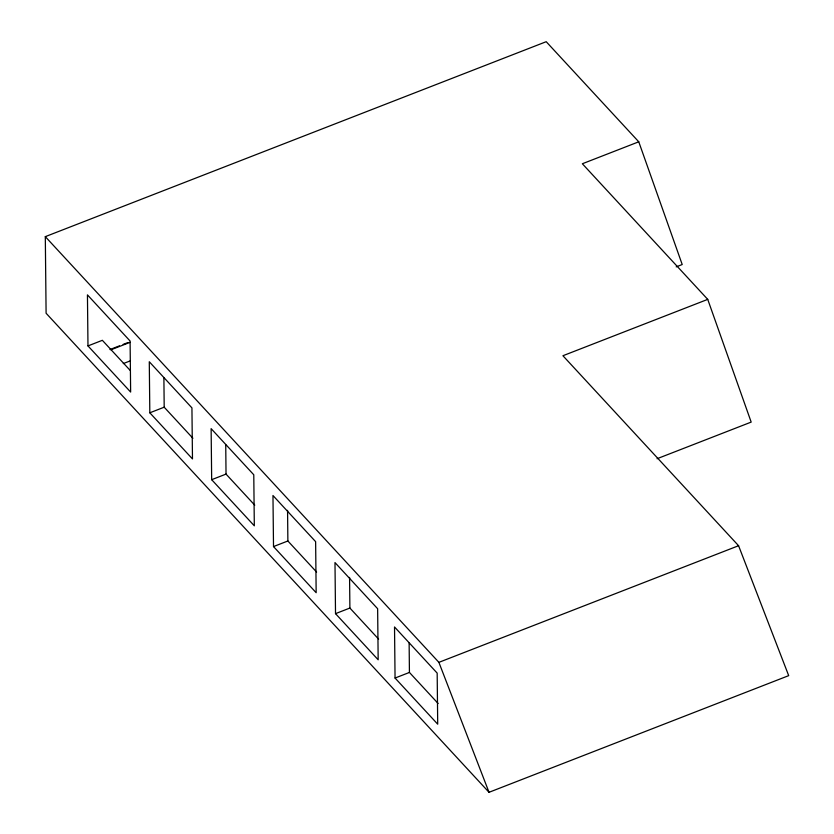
<?xml version="1.0" encoding="UTF-8"?>
<svg xmlns="http://www.w3.org/2000/svg" width="834" height="834" viewBox="0 0 834 834"><rect width="100%" height="100%" fill="white"/><g stroke="black" fill="none" stroke-linecap="round" stroke-linejoin="round"><path stroke-width="1.25" d="M657.056 458.731L751.184 422.098L707.732 299.375L562.929 355.732L738.58 545.717L788.693 675.644L489.026 792.3L46.099 313.24L45.307 236.648L546.207 41.7L638.761 141.801L682.212 264.524L676.207 266.859M87.977 345.912L130.636 392.043L130.094 341.012L87.445 294.882L87.977 345.912L102.353 340.314L130.208 370.442M638.761 141.801L582.351 163.756L707.732 299.375M109.952 349.55L119.512 345.829M123.098 344.432L127.883 342.576M110.891 349.811L130.094 342.336M123.296 363.582L130.469 360.788M149.818 412.799L192.477 458.929L191.935 407.889L149.286 361.758L149.818 412.799L164.194 407.201L192.915 438.277M211.669 479.686L254.318 525.816L253.776 474.775L211.127 428.645L211.669 479.686L226.035 474.098L254.766 505.164M273.51 546.572L316.159 592.703L315.627 541.652L272.968 495.521L273.51 546.572L287.876 540.985L316.607 572.051M335.518 613.647L378.167 659.777L377.635 608.716L334.987 562.585L335.518 613.647L349.894 608.049L378.615 639.115M395.055 678.042L437.704 724.173L437.172 673.111L394.524 626.98L395.055 678.042L409.431 672.444L438.152 703.51M45.307 236.648L438.892 662.352L738.58 545.717M438.892 662.352L489.026 792.3M409.129 643.087L409.431 672.444M349.571 577.42L349.894 608.049M287.563 510.345L287.876 540.985M225.733 444.741L226.035 474.098M163.891 377.854L164.194 407.201"/></g></svg>
